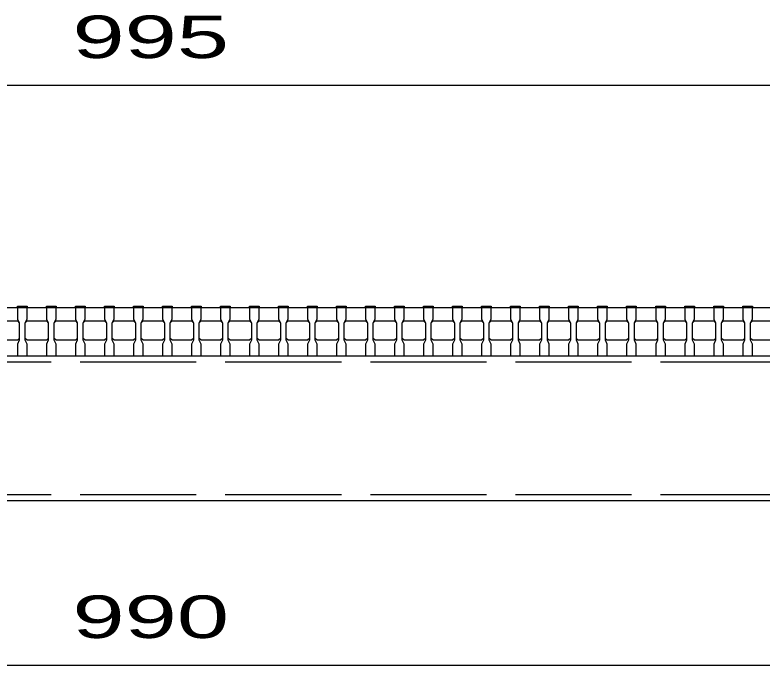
# Model space of a CAD drawing. Units: millimetres, scale not verified. Extents: x -1820 to 1731, y -1282 to 1054.
# Drawn here: x -995.8 to -609.5, y -767.5 to -431.2 of the extents above; entities that cross this region are included whole.
import ezdxf
from ezdxf.enums import TextEntityAlignment as Align

# ---------------------------------------------------------------- set-up
doc = ezdxf.new("R2010")
doc.units = ezdxf.units.MM
doc.header["$LTSCALE"] = 10
doc.linetypes.add('DASHED', pattern=[7.5, 6, -1.5])
doc.layers.add('16', color=3, linetype='Continuous', lineweight=25)
doc.layers.add('22', color=4, linetype='Continuous', lineweight=25)
doc.styles.add('ベクトル', font='')
doc.styles.get('ベクトル').set_extended_font_data('ベクトル')

msp = doc.modelspace()

# ---------------------------------------------------------------- linework, layer by layer
at = {"layer": '16'}
for p, q in [((-1414.52, -582.5), (-419.52, -582.5)), ((-994.52, -582.5), (-994.52, -581.8)), ((-994.52, -581.8), (-989.52, -581.8)), ((-994.52, -582.5), (-994.52, -588.5)), ((-989.52, -582.5), (-994.52, -582.5)), ((-989.52, -581.8), (-989.52, -582.5)), ((-989.52, -588.5), (-989.52, -582.5)), ((-979.52, -582.5), (-979.52, -581.8)), ((-979.52, -581.8), (-974.52, -581.8)), ((-979.52, -582.5), (-979.52, -588.5)), ((-974.52, -582.5), (-979.52, -582.5)), ((-974.52, -581.8), (-974.52, -582.5)), ((-974.52, -588.5), (-974.52, -582.5)), ((-964.52, -582.5), (-964.52, -581.8)), ((-964.52, -581.8), (-959.52, -581.8)), ((-964.52, -582.5), (-964.52, -588.5)), ((-959.52, -582.5), (-964.52, -582.5)), ((-959.52, -581.8), (-959.52, -582.5)), ((-959.52, -588.5), (-959.52, -582.5)), ((-949.52, -582.5), (-949.52, -581.8)), ((-949.52, -581.8), (-944.52, -581.8)), ((-949.52, -582.5), (-949.52, -588.5)), ((-944.52, -582.5), (-949.52, -582.5)), ((-944.52, -581.8), (-944.52, -582.5)), ((-944.52, -588.5), (-944.52, -582.5)), ((-934.52, -582.5), (-934.52, -581.8)), ((-934.52, -581.8), (-929.52, -581.8)), ((-934.52, -582.5), (-934.52, -588.5)), ((-929.52, -582.5), (-934.52, -582.5)), ((-929.52, -581.8), (-929.52, -582.5)), ((-929.52, -588.5), (-929.52, -582.5)), ((-919.52, -582.5), (-919.52, -581.8)), ((-919.52, -581.8), (-914.52, -581.8)), ((-919.52, -582.5), (-919.52, -588.5)), ((-914.52, -582.5), (-919.52, -582.5)), ((-914.52, -581.8), (-914.52, -582.5)), ((-914.52, -588.5), (-914.52, -582.5)), ((-904.52, -582.5), (-904.52, -581.8)), ((-904.52, -581.8), (-899.52, -581.8)), ((-904.52, -582.5), (-904.52, -588.5)), ((-899.52, -582.5), (-904.52, -582.5)), ((-899.52, -581.8), (-899.52, -582.5)), ((-899.52, -588.5), (-899.52, -582.5)), ((-889.52, -582.5), (-889.52, -581.8)), ((-889.52, -581.8), (-884.52, -581.8)), ((-889.52, -582.5), (-889.52, -588.5)), ((-884.52, -582.5), (-889.52, -582.5)), ((-884.52, -581.8), (-884.52, -582.5)), ((-884.52, -588.5), (-884.52, -582.5)), ((-874.52, -582.5), (-874.52, -581.8)), ((-874.52, -581.8), (-869.52, -581.8)), ((-874.52, -582.5), (-874.52, -588.5)), ((-869.52, -582.5), (-874.52, -582.5)), ((-869.52, -581.8), (-869.52, -582.5)), ((-869.52, -588.5), (-869.52, -582.5)), ((-859.52, -582.5), (-859.52, -581.8)), ((-859.52, -581.8), (-854.52, -581.8)), ((-859.52, -582.5), (-859.52, -588.5)), ((-854.52, -582.5), (-859.52, -582.5)), ((-854.52, -581.8), (-854.52, -582.5)), ((-854.52, -588.5), (-854.52, -582.5)), ((-844.52, -582.5), (-844.52, -581.8)), ((-844.52, -581.8), (-839.52, -581.8)), ((-844.52, -582.5), (-844.52, -588.5)), ((-839.52, -582.5), (-844.52, -582.5)), ((-839.52, -581.8), (-839.52, -582.5)), ((-839.52, -588.5), (-839.52, -582.5)), ((-829.52, -582.5), (-829.52, -581.8)), ((-829.52, -581.8), (-824.52, -581.8)), ((-829.52, -582.5), (-829.52, -588.5)), ((-824.52, -582.5), (-829.52, -582.5)), ((-824.52, -581.8), (-824.52, -582.5)), ((-824.52, -588.5), (-824.52, -582.5)), ((-814.52, -582.5), (-814.52, -581.8)), ((-814.52, -581.8), (-809.52, -581.8)), ((-814.52, -582.5), (-814.52, -588.5)), ((-809.52, -582.5), (-814.52, -582.5)), ((-809.52, -581.8), (-809.52, -582.5)), ((-809.52, -588.5), (-809.52, -582.5)), ((-799.52, -582.5), (-799.52, -581.8)), ((-799.52, -581.8), (-794.52, -581.8)), ((-799.52, -582.5), (-799.52, -588.5)), ((-794.52, -582.5), (-799.52, -582.5)), ((-794.52, -581.8), (-794.52, -582.5)), ((-794.52, -588.5), (-794.52, -582.5)), ((-784.52, -582.5), (-784.52, -581.8)), ((-784.52, -581.8), (-779.52, -581.8)), ((-784.52, -582.5), (-784.52, -588.5)), ((-779.52, -582.5), (-784.52, -582.5)), ((-779.52, -581.8), (-779.52, -582.5)), ((-779.52, -588.5), (-779.52, -582.5)), ((-769.52, -582.5), (-769.52, -581.8)), ((-769.52, -581.8), (-764.52, -581.8)), ((-769.52, -582.5), (-769.52, -588.5)), ((-764.52, -582.5), (-769.52, -582.5)), ((-764.52, -581.8), (-764.52, -582.5)), ((-764.52, -588.5), (-764.52, -582.5)), ((-754.52, -582.5), (-754.52, -581.8)), ((-754.52, -581.8), (-749.52, -581.8)), ((-754.52, -582.5), (-754.52, -588.5)), ((-749.52, -582.5), (-754.52, -582.5)), ((-749.52, -581.8), (-749.52, -582.5)), ((-749.52, -588.5), (-749.52, -582.5)), ((-739.52, -582.5), (-739.52, -581.8)), ((-739.52, -581.8), (-734.52, -581.8)), ((-739.52, -582.5), (-739.52, -588.5)), ((-734.52, -582.5), (-739.52, -582.5)), ((-734.52, -581.8), (-734.52, -582.5)), ((-734.52, -588.5), (-734.52, -582.5)), ((-724.52, -582.5), (-724.52, -581.8)), ((-724.52, -581.8), (-719.52, -581.8)), ((-724.52, -582.5), (-724.52, -588.5)), ((-719.52, -582.5), (-724.52, -582.5)), ((-719.52, -581.8), (-719.52, -582.5)), ((-719.52, -588.5), (-719.52, -582.5)), ((-709.52, -582.5), (-709.52, -581.8)), ((-709.52, -581.8), (-704.52, -581.8)), ((-709.52, -582.5), (-709.52, -588.5)), ((-704.52, -582.5), (-709.52, -582.5)), ((-704.52, -581.8), (-704.52, -582.5)), ((-704.52, -588.5), (-704.52, -582.5)), ((-694.52, -582.5), (-694.52, -581.8)), ((-694.52, -581.8), (-689.52, -581.8)), ((-694.52, -582.5), (-694.52, -588.5)), ((-689.52, -582.5), (-694.52, -582.5)), ((-689.52, -581.8), (-689.52, -582.5)), ((-689.52, -588.5), (-689.52, -582.5)), ((-679.52, -582.5), (-679.52, -581.8)), ((-679.52, -581.8), (-674.52, -581.8)), ((-679.52, -582.5), (-679.52, -588.5)), ((-674.52, -582.5), (-679.52, -582.5)), ((-674.52, -581.8), (-674.52, -582.5)), ((-674.52, -588.5), (-674.52, -582.5)), ((-664.52, -582.5), (-664.52, -581.8)), ((-664.52, -581.8), (-659.52, -581.8)), ((-664.52, -582.5), (-664.52, -588.5)), ((-659.52, -582.5), (-664.52, -582.5)), ((-659.52, -581.8), (-659.52, -582.5)), ((-659.52, -588.5), (-659.52, -582.5)), ((-649.52, -582.5), (-649.52, -581.8)), ((-649.52, -581.8), (-644.52, -581.8)), ((-649.52, -582.5), (-649.52, -588.5)), ((-644.52, -582.5), (-649.52, -582.5)), ((-644.52, -581.8), (-644.52, -582.5)), ((-644.52, -588.5), (-644.52, -582.5)), ((-634.52, -582.5), (-634.52, -581.8)), ((-634.52, -581.8), (-629.52, -581.8)), ((-634.52, -582.5), (-634.52, -588.5)), ((-629.52, -582.5), (-634.52, -582.5)), ((-629.52, -581.8), (-629.52, -582.5)), ((-629.52, -588.5), (-629.52, -582.5)), ((-619.52, -582.5), (-619.52, -581.8)), ((-619.52, -581.8), (-614.52, -581.8)), ((-619.52, -582.5), (-619.52, -588.5)), ((-614.52, -582.5), (-619.52, -582.5)), ((-614.52, -581.8), (-614.52, -582.5)), ((-614.52, -588.5), (-614.52, -582.5)), ((-1004.52, -589.5), (-994.52, -589.5)), ((-994.52, -588.5), (-993.52, -590.5)), ((-994.52, -589.5), (-993.52, -590.5)), ((-993.52, -590.5), (-993.52, -599.5)), ((-990.52, -590.5), (-989.52, -588.5)), ((-990.52, -590.5), (-989.52, -589.5)), ((-990.52, -599.5), (-990.52, -590.5)), ((-989.52, -589.5), (-979.52, -589.5)), ((-979.52, -588.5), (-978.52, -590.5)), ((-979.52, -589.5), (-978.52, -590.5)), ((-978.52, -590.5), (-978.52, -599.5)), ((-975.52, -590.5), (-974.52, -588.5)), ((-975.52, -590.5), (-974.52, -589.5)), ((-975.52, -599.5), (-975.52, -590.5)), ((-974.52, -589.5), (-964.52, -589.5)), ((-964.52, -588.5), (-963.52, -590.5)), ((-964.52, -589.5), (-963.52, -590.5)), ((-963.52, -590.5), (-963.52, -599.5)), ((-960.52, -590.5), (-959.52, -588.5)), ((-960.52, -590.5), (-959.52, -589.5)), ((-960.52, -599.5), (-960.52, -590.5)), ((-959.52, -589.5), (-949.52, -589.5)), ((-949.52, -588.5), (-948.52, -590.5)), ((-949.52, -589.5), (-948.52, -590.5)), ((-948.52, -590.5), (-948.52, -599.5)), ((-945.52, -590.5), (-944.52, -588.5)), ((-945.52, -590.5), (-944.52, -589.5)), ((-945.52, -599.5), (-945.52, -590.5)), ((-944.52, -589.5), (-934.52, -589.5)), ((-934.52, -588.5), (-933.52, -590.5)), ((-934.52, -589.5), (-933.52, -590.5)), ((-933.52, -590.5), (-933.52, -599.5)), ((-930.52, -590.5), (-929.52, -588.5)), ((-930.52, -590.5), (-929.52, -589.5)), ((-930.52, -599.5), (-930.52, -590.5)), ((-929.52, -589.5), (-919.52, -589.5)), ((-919.52, -588.5), (-918.52, -590.5)), ((-919.52, -589.5), (-918.52, -590.5)), ((-918.52, -590.5), (-918.52, -599.5)), ((-915.52, -590.5), (-914.52, -588.5)), ((-915.52, -590.5), (-914.52, -589.5)), ((-915.52, -599.5), (-915.52, -590.5)), ((-914.52, -589.5), (-904.52, -589.5)), ((-904.52, -588.5), (-903.52, -590.5)), ((-904.52, -589.5), (-903.52, -590.5)), ((-903.52, -590.5), (-903.52, -599.5)), ((-900.52, -590.5), (-899.52, -588.5)), ((-900.52, -590.5), (-899.52, -589.5)), ((-900.52, -599.5), (-900.52, -590.5)), ((-899.52, -589.5), (-889.52, -589.5)), ((-889.52, -588.5), (-888.52, -590.5)), ((-889.52, -589.5), (-888.52, -590.5)), ((-888.52, -590.5), (-888.52, -599.5)), ((-885.52, -590.5), (-884.52, -588.5)), ((-885.52, -590.5), (-884.52, -589.5)), ((-885.52, -599.5), (-885.52, -590.5)), ((-884.52, -589.5), (-874.52, -589.5)), ((-874.52, -588.5), (-873.52, -590.5)), ((-874.52, -589.5), (-873.52, -590.5)), ((-873.52, -590.5), (-873.52, -599.5)), ((-870.52, -590.5), (-869.52, -588.5)), ((-870.52, -590.5), (-869.52, -589.5)), ((-870.52, -599.5), (-870.52, -590.5)), ((-869.52, -589.5), (-859.52, -589.5)), ((-859.52, -588.5), (-858.52, -590.5)), ((-859.52, -589.5), (-858.52, -590.5)), ((-858.52, -590.5), (-858.52, -599.5)), ((-855.52, -590.5), (-854.52, -588.5)), ((-855.52, -590.5), (-854.52, -589.5)), ((-855.52, -599.5), (-855.52, -590.5)), ((-854.52, -589.5), (-844.52, -589.5)), ((-844.52, -588.5), (-843.52, -590.5)), ((-844.52, -589.5), (-843.52, -590.5)), ((-843.52, -590.5), (-843.52, -599.5)), ((-840.52, -590.5), (-839.52, -588.5)), ((-840.52, -590.5), (-839.52, -589.5)), ((-840.52, -599.5), (-840.52, -590.5)), ((-839.52, -589.5), (-829.52, -589.5)), ((-829.52, -588.5), (-828.52, -590.5)), ((-829.52, -589.5), (-828.52, -590.5)), ((-828.52, -590.5), (-828.52, -599.5)), ((-825.52, -590.5), (-824.52, -588.5)), ((-825.52, -590.5), (-824.52, -589.5)), ((-825.52, -599.5), (-825.52, -590.5)), ((-824.52, -589.5), (-814.52, -589.5)), ((-814.52, -588.5), (-813.52, -590.5)), ((-814.52, -589.5), (-813.52, -590.5)), ((-813.52, -590.5), (-813.52, -599.5)), ((-810.52, -590.5), (-809.52, -588.5)), ((-810.52, -590.5), (-809.52, -589.5)), ((-810.52, -599.5), (-810.52, -590.5)), ((-809.52, -589.5), (-799.52, -589.5)), ((-799.52, -588.5), (-798.52, -590.5)), ((-799.52, -589.5), (-798.52, -590.5)), ((-798.52, -590.5), (-798.52, -599.5)), ((-795.52, -590.5), (-794.52, -588.5)), ((-795.52, -590.5), (-794.52, -589.5)), ((-795.52, -599.5), (-795.52, -590.5)), ((-794.52, -589.5), (-784.52, -589.5)), ((-784.52, -588.5), (-783.52, -590.5)), ((-784.52, -589.5), (-783.52, -590.5)), ((-783.52, -590.5), (-783.52, -599.5)), ((-780.52, -590.5), (-779.52, -588.5)), ((-780.52, -590.5), (-779.52, -589.5)), ((-780.52, -599.5), (-780.52, -590.5)), ((-779.52, -589.5), (-769.52, -589.5)), ((-769.52, -588.5), (-768.52, -590.5)), ((-769.52, -589.5), (-768.52, -590.5)), ((-768.52, -590.5), (-768.52, -599.5)), ((-765.52, -590.5), (-764.52, -588.5)), ((-765.52, -590.5), (-764.52, -589.5)), ((-765.52, -599.5), (-765.52, -590.5)), ((-764.52, -589.5), (-754.52, -589.5)), ((-754.52, -588.5), (-753.52, -590.5)), ((-754.52, -589.5), (-753.52, -590.5)), ((-753.52, -590.5), (-753.52, -599.5)), ((-750.52, -590.5), (-749.52, -588.5)), ((-750.52, -590.5), (-749.52, -589.5)), ((-750.52, -599.5), (-750.52, -590.5)), ((-749.52, -589.5), (-739.52, -589.5)), ((-739.52, -588.5), (-738.52, -590.5)), ((-739.52, -589.5), (-738.52, -590.5)), ((-738.52, -590.5), (-738.52, -599.5)), ((-735.52, -590.5), (-734.52, -588.5)), ((-735.52, -590.5), (-734.52, -589.5)), ((-735.52, -599.5), (-735.52, -590.5)), ((-734.52, -589.5), (-724.52, -589.5)), ((-724.52, -588.5), (-723.52, -590.5)), ((-724.52, -589.5), (-723.52, -590.5)), ((-723.52, -590.5), (-723.52, -599.5)), ((-720.52, -590.5), (-719.52, -588.5)), ((-720.52, -590.5), (-719.52, -589.5)), ((-720.52, -599.5), (-720.52, -590.5)), ((-719.52, -589.5), (-709.52, -589.5)), ((-709.52, -588.5), (-708.52, -590.5)), ((-709.52, -589.5), (-708.52, -590.5)), ((-708.52, -590.5), (-708.52, -599.5)), ((-705.52, -590.5), (-704.52, -588.5)), ((-705.52, -590.5), (-704.52, -589.5)), ((-705.52, -599.5), (-705.52, -590.5)), ((-704.52, -589.5), (-694.52, -589.5)), ((-694.52, -588.5), (-693.52, -590.5)), ((-694.52, -589.5), (-693.52, -590.5)), ((-693.52, -590.5), (-693.52, -599.5)), ((-690.52, -590.5), (-689.52, -588.5)), ((-690.52, -590.5), (-689.52, -589.5)), ((-690.52, -599.5), (-690.52, -590.5)), ((-689.52, -589.5), (-679.52, -589.5)), ((-679.52, -588.5), (-678.52, -590.5)), ((-679.52, -589.5), (-678.52, -590.5)), ((-678.52, -590.5), (-678.52, -599.5)), ((-675.52, -590.5), (-674.52, -588.5)), ((-675.52, -590.5), (-674.52, -589.5)), ((-675.52, -599.5), (-675.52, -590.5)), ((-674.52, -589.5), (-664.52, -589.5)), ((-664.52, -588.5), (-663.52, -590.5)), ((-664.52, -589.5), (-663.52, -590.5)), ((-663.52, -590.5), (-663.52, -599.5)), ((-660.52, -590.5), (-659.52, -588.5)), ((-660.52, -590.5), (-659.52, -589.5)), ((-660.52, -599.5), (-660.52, -590.5)), ((-659.52, -589.5), (-649.52, -589.5)), ((-649.52, -588.5), (-648.52, -590.5)), ((-649.52, -589.5), (-648.52, -590.5)), ((-648.52, -590.5), (-648.52, -599.5)), ((-645.52, -590.5), (-644.52, -588.5)), ((-645.52, -590.5), (-644.52, -589.5)), ((-645.52, -599.5), (-645.52, -590.5)), ((-644.52, -589.5), (-634.52, -589.5)), ((-634.52, -588.5), (-633.52, -590.5)), ((-634.52, -589.5), (-633.52, -590.5)), ((-633.52, -590.5), (-633.52, -599.5)), ((-630.52, -590.5), (-629.52, -588.5)), ((-630.52, -590.5), (-629.52, -589.5)), ((-630.52, -599.5), (-630.52, -590.5)), ((-629.52, -589.5), (-619.52, -589.5)), ((-619.52, -588.5), (-618.52, -590.5)), ((-619.52, -589.5), (-618.52, -590.5)), ((-618.52, -590.5), (-618.52, -599.5)), ((-615.52, -590.5), (-614.52, -588.5)), ((-615.52, -590.5), (-614.52, -589.5)), ((-615.52, -599.5), (-615.52, -590.5)), ((-614.52, -589.5), (-604.52, -589.5)), ((-993.52, -598.5), (-994.52, -599.5)), ((-989.52, -599.5), (-990.52, -598.5)), ((-978.52, -598.5), (-979.52, -599.5)), ((-974.52, -599.5), (-975.52, -598.5)), ((-963.52, -598.5), (-964.52, -599.5)), ((-959.52, -599.5), (-960.52, -598.5)), ((-948.52, -598.5), (-949.52, -599.5)), ((-944.52, -599.5), (-945.52, -598.5)), ((-933.52, -598.5), (-934.52, -599.5)), ((-929.52, -599.5), (-930.52, -598.5)), ((-918.52, -598.5), (-919.52, -599.5)), ((-914.52, -599.5), (-915.52, -598.5)), ((-903.52, -598.5), (-904.52, -599.5)), ((-899.52, -599.5), (-900.52, -598.5)), ((-888.52, -598.5), (-889.52, -599.5)), ((-884.52, -599.5), (-885.52, -598.5)), ((-873.52, -598.5), (-874.52, -599.5)), ((-869.52, -599.5), (-870.52, -598.5)), ((-858.52, -598.5), (-859.52, -599.5)), ((-854.52, -599.5), (-855.52, -598.5)), ((-843.52, -598.5), (-844.52, -599.5)), ((-839.52, -599.5), (-840.52, -598.5)), ((-828.52, -598.5), (-829.52, -599.5)), ((-824.52, -599.5), (-825.52, -598.5)), ((-813.52, -598.5), (-814.52, -599.5)), ((-809.52, -599.5), (-810.52, -598.5)), ((-798.52, -598.5), (-799.52, -599.5)), ((-794.52, -599.5), (-795.52, -598.5)), ((-783.52, -598.5), (-784.52, -599.5)), ((-779.52, -599.5), (-780.52, -598.5)), ((-768.52, -598.5), (-769.52, -599.5)), ((-764.52, -599.5), (-765.52, -598.5)), ((-753.52, -598.5), (-754.52, -599.5)), ((-749.52, -599.5), (-750.52, -598.5)), ((-738.52, -598.5), (-739.52, -599.5)), ((-734.52, -599.5), (-735.52, -598.5)), ((-723.52, -598.5), (-724.52, -599.5)), ((-719.52, -599.5), (-720.52, -598.5)), ((-708.52, -598.5), (-709.52, -599.5)), ((-704.52, -599.5), (-705.52, -598.5)), ((-693.52, -598.5), (-694.52, -599.5)), ((-689.52, -599.5), (-690.52, -598.5)), ((-678.52, -598.5), (-679.52, -599.5)), ((-674.52, -599.5), (-675.52, -598.5)), ((-663.52, -598.5), (-664.52, -599.5)), ((-659.52, -599.5), (-660.52, -598.5)), ((-648.52, -598.5), (-649.52, -599.5)), ((-644.52, -599.5), (-645.52, -598.5)), ((-633.52, -598.5), (-634.52, -599.5)), ((-629.52, -599.5), (-630.52, -598.5)), ((-618.52, -598.5), (-619.52, -599.5)), ((-614.52, -599.5), (-615.52, -598.5)), ((-994.52, -599.5), (-1004.52, -599.5)), ((-993.52, -599.5), (-994.52, -601.5)), ((-994.52, -601.5), (-994.52, -607.5)), ((-989.52, -601.5), (-990.52, -599.5)), ((-979.52, -599.5), (-989.52, -599.5)), ((-989.52, -607.5), (-989.52, -601.5)), ((-978.52, -599.5), (-979.52, -601.5)), ((-979.52, -601.5), (-979.52, -607.5)), ((-974.52, -601.5), (-975.52, -599.5)), ((-964.52, -599.5), (-974.52, -599.5)), ((-974.52, -607.5), (-974.52, -601.5)), ((-963.52, -599.5), (-964.52, -601.5)), ((-964.52, -601.5), (-964.52, -607.5)), ((-959.52, -601.5), (-960.52, -599.5)), ((-949.52, -599.5), (-959.52, -599.5)), ((-959.52, -607.5), (-959.52, -601.5)), ((-948.52, -599.5), (-949.52, -601.5)), ((-949.52, -601.5), (-949.52, -607.5)), ((-944.52, -601.5), (-945.52, -599.5)), ((-934.52, -599.5), (-944.52, -599.5)), ((-944.52, -607.5), (-944.52, -601.5)), ((-933.52, -599.5), (-934.52, -601.5)), ((-934.52, -601.5), (-934.52, -607.5)), ((-929.52, -601.5), (-930.52, -599.5)), ((-919.52, -599.5), (-929.52, -599.5)), ((-929.52, -607.5), (-929.52, -601.5)), ((-918.52, -599.5), (-919.52, -601.5)), ((-919.52, -601.5), (-919.52, -607.5)), ((-914.52, -601.5), (-915.52, -599.5)), ((-904.52, -599.5), (-914.52, -599.5)), ((-914.52, -607.5), (-914.52, -601.5)), ((-903.52, -599.5), (-904.52, -601.5)), ((-904.52, -601.5), (-904.52, -607.5)), ((-899.52, -601.5), (-900.52, -599.5)), ((-889.52, -599.5), (-899.52, -599.5)), ((-899.52, -607.5), (-899.52, -601.5)), ((-888.52, -599.5), (-889.52, -601.5)), ((-889.52, -601.5), (-889.52, -607.5)), ((-884.52, -601.5), (-885.52, -599.5)), ((-874.52, -599.5), (-884.52, -599.5)), ((-884.52, -607.5), (-884.52, -601.5)), ((-873.52, -599.5), (-874.52, -601.5)), ((-874.52, -601.5), (-874.52, -607.5)), ((-869.52, -601.5), (-870.52, -599.5)), ((-859.52, -599.5), (-869.52, -599.5)), ((-869.52, -607.5), (-869.52, -601.5)), ((-858.52, -599.5), (-859.52, -601.5)), ((-859.52, -601.5), (-859.52, -607.5)), ((-854.52, -601.5), (-855.52, -599.5)), ((-844.52, -599.5), (-854.52, -599.5)), ((-854.52, -607.5), (-854.52, -601.5)), ((-843.52, -599.5), (-844.52, -601.5)), ((-844.52, -601.5), (-844.52, -607.5)), ((-839.52, -601.5), (-840.52, -599.5)), ((-829.52, -599.5), (-839.52, -599.5)), ((-839.52, -607.5), (-839.52, -601.5)), ((-828.52, -599.5), (-829.52, -601.5)), ((-829.52, -601.5), (-829.52, -607.5)), ((-824.52, -601.5), (-825.52, -599.5)), ((-814.52, -599.5), (-824.52, -599.5)), ((-824.52, -607.5), (-824.52, -601.5)), ((-813.52, -599.5), (-814.52, -601.5)), ((-814.52, -601.5), (-814.52, -607.5)), ((-809.52, -601.5), (-810.52, -599.5)), ((-799.52, -599.5), (-809.52, -599.5)), ((-809.52, -607.5), (-809.52, -601.5)), ((-798.52, -599.5), (-799.52, -601.5)), ((-799.52, -601.5), (-799.52, -607.5)), ((-794.52, -601.5), (-795.52, -599.5)), ((-784.52, -599.5), (-794.52, -599.5)), ((-794.52, -607.5), (-794.52, -601.5)), ((-783.52, -599.5), (-784.52, -601.5)), ((-784.52, -601.5), (-784.52, -607.5)), ((-779.52, -601.5), (-780.52, -599.5)), ((-769.52, -599.5), (-779.52, -599.5)), ((-779.52, -607.5), (-779.52, -601.5)), ((-768.52, -599.5), (-769.52, -601.5)), ((-769.52, -601.5), (-769.52, -607.5)), ((-764.52, -601.5), (-765.52, -599.5)), ((-754.52, -599.5), (-764.52, -599.5)), ((-764.52, -607.5), (-764.52, -601.5)), ((-753.52, -599.5), (-754.52, -601.5)), ((-754.52, -601.5), (-754.52, -607.5)), ((-749.52, -601.5), (-750.52, -599.5)), ((-739.52, -599.5), (-749.52, -599.5)), ((-749.52, -607.5), (-749.52, -601.5)), ((-738.52, -599.5), (-739.52, -601.5)), ((-739.52, -601.5), (-739.52, -607.5)), ((-734.52, -601.5), (-735.52, -599.5)), ((-724.52, -599.5), (-734.52, -599.5)), ((-734.52, -607.5), (-734.52, -601.5)), ((-723.52, -599.5), (-724.52, -601.5)), ((-724.52, -601.5), (-724.52, -607.5)), ((-719.52, -601.5), (-720.52, -599.5)), ((-709.52, -599.5), (-719.52, -599.5)), ((-719.52, -607.5), (-719.52, -601.5)), ((-708.52, -599.5), (-709.52, -601.5)), ((-709.52, -601.5), (-709.52, -607.5)), ((-704.52, -601.5), (-705.52, -599.5)), ((-694.52, -599.5), (-704.52, -599.5)), ((-704.52, -607.5), (-704.52, -601.5)), ((-693.52, -599.5), (-694.52, -601.5)), ((-694.52, -601.5), (-694.52, -607.5)), ((-689.52, -601.5), (-690.52, -599.5)), ((-679.52, -599.5), (-689.52, -599.5)), ((-689.52, -607.5), (-689.52, -601.5)), ((-678.52, -599.5), (-679.52, -601.5)), ((-679.52, -601.5), (-679.52, -607.5)), ((-674.52, -601.5), (-675.52, -599.5)), ((-664.52, -599.5), (-674.52, -599.5)), ((-674.52, -607.5), (-674.52, -601.5)), ((-663.52, -599.5), (-664.52, -601.5)), ((-664.52, -601.5), (-664.52, -607.5)), ((-659.52, -601.5), (-660.52, -599.5)), ((-649.52, -599.5), (-659.52, -599.5)), ((-659.52, -607.5), (-659.52, -601.5)), ((-648.52, -599.5), (-649.52, -601.5)), ((-649.52, -601.5), (-649.52, -607.5)), ((-644.52, -601.5), (-645.52, -599.5)), ((-634.52, -599.5), (-644.52, -599.5)), ((-644.52, -607.5), (-644.52, -601.5)), ((-633.52, -599.5), (-634.52, -601.5)), ((-634.52, -601.5), (-634.52, -607.5)), ((-629.52, -601.5), (-630.52, -599.5)), ((-619.52, -599.5), (-629.52, -599.5)), ((-629.52, -607.5), (-629.52, -601.5)), ((-618.52, -599.5), (-619.52, -601.5)), ((-619.52, -601.5), (-619.52, -607.5)), ((-614.52, -601.5), (-615.52, -599.5)), ((-604.52, -599.5), (-614.52, -599.5)), ((-614.52, -607.5), (-614.52, -601.5)), ((-1414.52, -607.5), (-419.52, -607.5)), ((-1412.02, -607.5), (-422.02, -607.5)), ((-994.52, -607.5), (-989.52, -607.5)), ((-979.52, -607.5), (-974.52, -607.5)), ((-964.52, -607.5), (-959.52, -607.5)), ((-949.52, -607.5), (-944.52, -607.5)), ((-934.52, -607.5), (-929.52, -607.5)), ((-919.52, -607.5), (-914.52, -607.5)), ((-904.52, -607.5), (-899.52, -607.5)), ((-889.52, -607.5), (-884.52, -607.5)), ((-874.52, -607.5), (-869.52, -607.5)), ((-859.52, -607.5), (-854.52, -607.5)), ((-844.52, -607.5), (-839.52, -607.5)), ((-829.52, -607.5), (-824.52, -607.5)), ((-814.52, -607.5), (-809.52, -607.5)), ((-799.52, -607.5), (-794.52, -607.5)), ((-784.52, -607.5), (-779.52, -607.5)), ((-769.52, -607.5), (-764.52, -607.5)), ((-754.52, -607.5), (-749.52, -607.5)), ((-739.52, -607.5), (-734.52, -607.5)), ((-724.52, -607.5), (-719.52, -607.5)), ((-709.52, -607.5), (-704.52, -607.5)), ((-694.52, -607.5), (-689.52, -607.5)), ((-679.52, -607.5), (-674.52, -607.5)), ((-664.52, -607.5), (-659.52, -607.5)), ((-649.52, -607.5), (-644.52, -607.5)), ((-634.52, -607.5), (-629.52, -607.5)), ((-619.52, -607.5), (-614.52, -607.5)), ((-422.02, -682.5), (-1412.02, -682.5))]:
    msp.add_line(p, q, dxfattribs=at)
at = {"layer": '16', "linetype": 'DASHED'}
for p, q in [((-1412.02, -610.7), (-422.02, -610.7)), ((-1412.02, -679.3), (-422.02, -679.3))]:
    msp.add_line(p, q, dxfattribs=at)
at = {"layer": '22'}
for p, q in [((-1414.52, -467.5), (-419.52, -467.5)), ((-1412.02, -767.5), (-422.02, -767.5))]:
    msp.add_line(p, q, dxfattribs=at)

# ---------------------------------------------------------------- texts
at = {"layer": '22', "color": 2, "style": 'ベクトル', "width": 1.65}
for s, p in [(' 995 ', (-979.52, -442.5)), (' 990 ', (-979.52, -742.5))]:
    msp.add_text(s, height=21.99, dxfattribs=at).set_placement(p, align=Align.MIDDLE_LEFT)

doc.saveas('drawing.dxf')
